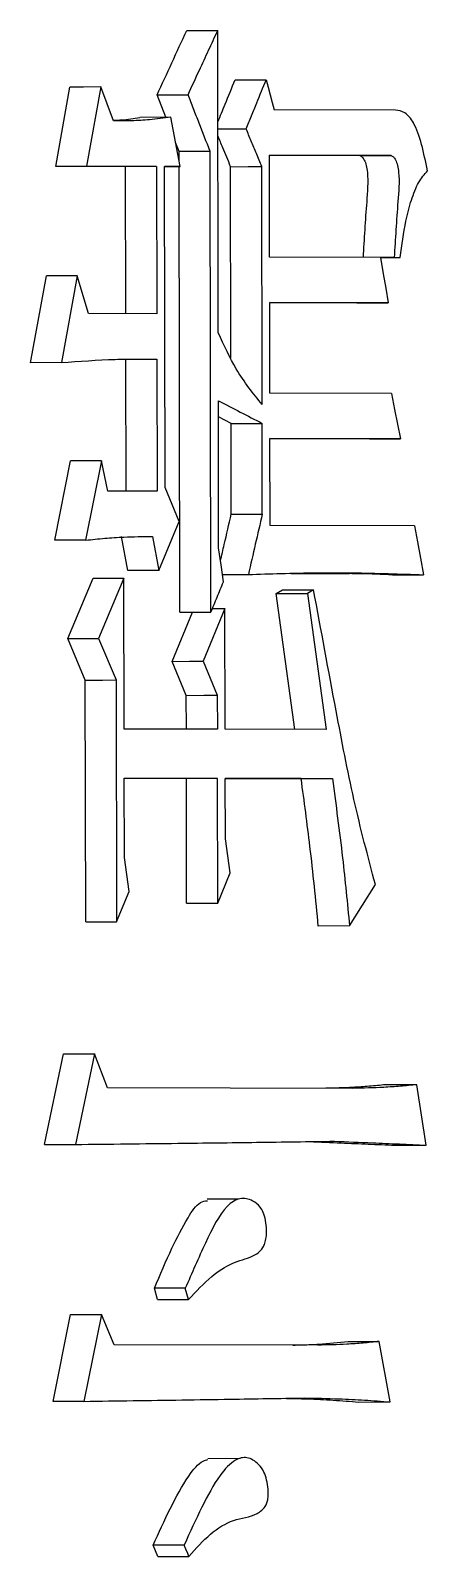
# Model space of a CAD drawing. Header units: millimetres. Extents: x 2320 to 4000, y 933 to 2121.
# Drawn here: x 2933 to 2934.138, y 1098.233 to 1102.603 of the extents above; entities that cross this region are included whole.
import ezdxf

# ---------------------------------------------------------------- set-up
doc = ezdxf.new("R2010")
doc.units = ezdxf.units.MM

msp = doc.modelspace()

# ---------------------------------------------------------------- linework, layer by layer
at = {"color": 7, "linetype": 'Continuous', "lineweight": 25}
for p, q in [((2933.5384, 1101.7377), (2933.537, 1102.6029)), ((2933.0729, 1102.2139), (2933.1136, 1102.441)), ((2933.202, 1102.4413), (2933.1612, 1102.2142)), ((2933.2387, 1102.3439), (2933.202, 1102.4413)), ((2933.363, 1102.419), (2933.4518, 1102.4192)), ((2933.3882, 1102.3543), (2933.363, 1102.419)), ((2933.4022, 1102.3544), (2933.3135, 1102.3541)), ((2933.4296, 1102.2137), (2933.4022, 1102.3544)), ((2934.0462, 1102.3748), (2933.6982, 1102.3755)), ((2933.5374, 1102.3213), (2933.6181, 1102.3215)), ((2933.4262, 1102.2566), (2933.4162, 1102.2824)), ((2933.5151, 1102.2568), (2933.4262, 1102.2566)), ((2933.4263, 1102.2306), (2933.4262, 1102.2566)), ((2933.5173, 1100.9371), (2933.5151, 1102.2568)), ((2934.0334, 1102.245), (2933.6851, 1102.2457)), ((2933.6856, 1101.9536), (2933.6851, 1102.2457)), ((2933.9438, 1102.2448), (2933.6851, 1102.2453)), ((2933.1612, 1102.2142), (2933.0729, 1102.2139)), ((2933.2731, 1102.2136), (2933.0729, 1102.2139)), ((2933.1612, 1102.2142), (2933.3617, 1102.2138)), ((2933.3617, 1102.2138), (2933.2731, 1102.2136)), ((2933.2738, 1101.7917), (2933.2731, 1102.2136)), ((2933.3617, 1102.2138), (2933.3624, 1101.792)), ((2933.3844, 1102.2138), (2933.4296, 1102.2137)), ((2933.3859, 1101.2943), (2933.3844, 1102.2138)), ((2933.4296, 1102.2137), (2933.3844, 1102.2136)), ((2933.4285, 1100.9369), (2933.4263, 1102.2137)), ((2933.5748, 1101.6646), (2933.5738, 1102.213)), ((2933.664, 1101.5318), (2933.6629, 1102.2133)), ((2934.0033, 1101.953), (2933.6856, 1101.9536)), ((2934.0426, 1101.9529), (2934.0033, 1101.9528)), ((2934.0033, 1101.9527), (2934.06, 1101.9529)), ((2934.0426, 1101.9529), (2934.06, 1101.9529)), ((2933.0005, 1101.6516), (2933.0459, 1101.9003)), ((2933.1343, 1101.9005), (2933.0888, 1101.6518)), ((2933.1665, 1101.7923), (2933.1343, 1101.9005)), ((2933.3624, 1101.792), (2933.1665, 1101.7923)), ((2934.0253, 1101.8232), (2933.6858, 1101.8238)), ((2933.6862, 1101.5642), (2933.6858, 1101.8238)), ((2933.9358, 1101.8229), (2933.6858, 1101.8234)), ((2933.9358, 1101.8229), (2934.0253, 1101.8232)), ((2933.0888, 1101.6518), (2933.0005, 1101.6516)), ((2933.2746, 1101.2833), (2933.274, 1101.6619)), ((2933.3626, 1101.6621), (2933.3633, 1101.2835)), ((2934.0345, 1101.5635), (2933.6862, 1101.5642)), ((2933.5395, 1101.121), (2933.5388, 1101.5428)), ((2933.5751, 1101.4775), (2933.5388, 1101.4964)), ((2933.5751, 1101.4775), (2933.6641, 1101.4777)), ((2933.5755, 1101.2178), (2933.5751, 1101.4775)), ((2933.6646, 1101.2181), (2933.6641, 1101.4777)), ((2934.0609, 1101.4337), (2933.6865, 1101.4344)), ((2933.6869, 1101.1856), (2933.6865, 1101.4344)), ((2933.9713, 1101.4334), (2933.6865, 1101.434)), ((2933.9713, 1101.4334), (2934.0609, 1101.4337)), ((2933.0701, 1101.143), (2933.1154, 1101.3701)), ((2933.2038, 1101.3704), (2933.1585, 1101.1433)), ((2933.2223, 1101.2838), (2933.2038, 1101.3704)), ((2933.3633, 1101.2835), (2933.2223, 1101.2838)), ((2933.4268, 1101.1969), (2933.3859, 1101.2943)), ((2933.5755, 1101.2178), (2933.6646, 1101.2181)), ((2933.3682, 1101.0564), (2933.4268, 1101.1969)), ((2934.1005, 1101.1848), (2933.6869, 1101.1856)), ((2933.1585, 1101.1433), (2933.0701, 1101.143)), ((2933.2795, 1101.0561), (2933.2613, 1101.1535)), ((2933.3499, 1101.1538), (2933.3682, 1101.0564)), ((2933.5501, 1101.0449), (2933.6247, 1101.0451)), ((2933.7459, 1101.0482), (2933.9143, 1101.0479)), ((2934.0372, 1101.0439), (2934.1268, 1101.0441)), ((2933.1071, 1100.8617), (2933.1798, 1101.0347)), ((2933.2683, 1101.0349), (2933.1955, 1100.862)), ((2933.269, 1100.6022), (2933.2683, 1101.0349)), ((2933.7045, 1100.9904), (2933.7222, 1101.0012)), ((2933.7222, 1101.0012), (2933.8114, 1101.0015)), ((2933.8114, 1101.0015), (2933.7937, 1100.9907)), ((2933.7045, 1100.9904), (2933.7937, 1100.9907)), ((2933.7582, 1100.6009), (2933.7045, 1100.9904)), ((2933.7937, 1100.9907), (2933.8474, 1100.6012)), ((2933.4062, 1100.7963), (2933.4644, 1100.937)), ((2933.4285, 1100.9369), (2933.5173, 1100.9371)), ((2933.5577, 1100.9478), (2933.4951, 1100.7965)), ((2933.5217, 1100.9478), (2933.5577, 1100.9478)), ((2933.5583, 1100.6017), (2933.5577, 1100.9478)), ((2933.1575, 1100.7427), (2933.1071, 1100.8617)), ((2933.1955, 1100.862), (2933.246, 1100.7429)), ((2933.4468, 1100.6989), (2933.4062, 1100.7963)), ((2933.4951, 1100.7965), (2933.5357, 1100.6991)), ((2933.1587, 1100.0503), (2933.1575, 1100.7427)), ((2933.246, 1100.7429), (2933.2471, 1100.0506)), ((2933.447, 1100.6015), (2933.4468, 1100.6989)), ((2933.5357, 1100.6991), (2933.5358, 1100.6017)), ((2933.5358, 1100.6017), (2933.269, 1100.6022)), ((2933.8474, 1100.6012), (2933.5583, 1100.6017)), ((2933.2692, 1100.4616), (2933.5361, 1100.4611)), ((2933.2696, 1100.2344), (2933.2692, 1100.4616)), ((2933.4472, 1100.4609), (2933.2692, 1100.4612)), ((2933.5361, 1100.4611), (2933.4472, 1100.4609)), ((2933.4478, 1100.1039), (2933.4472, 1100.4609)), ((2933.5367, 1100.1041), (2933.5361, 1100.4611)), ((2933.5585, 1100.4611), (2933.8653, 1100.4605)), ((2933.5588, 1100.288), (2933.5585, 1100.4611)), ((2933.776, 1100.4603), (2933.5585, 1100.4607)), ((2933.776, 1100.4603), (2933.8653, 1100.4605)), ((2933.5367, 1100.1041), (2933.5724, 1100.1906)), ((2933.2471, 1100.0506), (2933.2835, 1100.1371)), ((2933.9144, 1100.0385), (2933.9886, 1100.157)), ((2933.4478, 1100.1039), (2933.5367, 1100.1041)), ((2933.1587, 1100.0503), (2933.2471, 1100.0506)), ((2933.9144, 1100.0385), (2933.8251, 1100.0383)), ((2933.0409, 1099.4123), (2933.0954, 1099.6719)), ((2933.1838, 1099.6721), (2933.1293, 1099.4126)), ((2933.2206, 1099.5747), (2933.1838, 1099.6721)), ((2933.924, 1099.5734), (2933.2206, 1099.5747)), ((2934.1075, 1099.5838), (2934.0179, 1099.5836)), ((2934.1339, 1099.4107), (2934.1075, 1099.5838)), ((2934.0442, 1099.4105), (2934.1339, 1099.4107)), ((2933.5963, 1099.2562), (2933.5063, 1099.2559)), ((2933.444, 1099.001), (2933.3553, 1099.0007)), ((2933.3643, 1098.9683), (2933.3553, 1099.0007)), ((2933.4531, 1098.9685), (2933.444, 1099.001)), ((2933.3643, 1098.9683), (2933.4531, 1098.9685)), ((2933.0651, 1098.6767), (2933.1149, 1098.9254)), ((2933.2034, 1098.9257), (2933.1534, 1098.677)), ((2933.2401, 1098.8391), (2933.2034, 1098.9257)), ((2933.8239, 1098.838), (2933.2401, 1098.8391)), ((2934.0306, 1098.6753), (2933.9998, 1098.8485)), ((2933.1534, 1098.677), (2933.0651, 1098.6767)), ((2933.9411, 1098.6751), (2934.0306, 1098.6753)), ((2933.5982, 1098.513), (2933.5082, 1098.5127)), ((2933.4407, 1098.2654), (2933.352, 1098.2651)), ((2933.3656, 1098.2327), (2933.352, 1098.2651))]:
    msp.add_line(p, q, dxfattribs=at)
at = {"color": 7, "linetype": 'Continuous', "lineweight": 25, "flags": 128}
for points in [[(2933.4481, 1102.6027), (2933.4979, 1102.6028), (2933.537, 1102.6029)], [(2933.202, 1102.4413), (2933.1525, 1102.4411), (2933.1136, 1102.441)], [(2933.5868, 1102.4618), (2933.6366, 1102.4619), (2933.6758, 1102.462)], [(2933.6758, 1102.462), (2933.6814, 1102.4404), (2933.687, 1102.4188), (2933.6926, 1102.3971), (2933.6982, 1102.3755)], [(2933.9438, 1102.2448), (2933.9886, 1102.2449), (2934.0334, 1102.245)], [(2933.5738, 1102.213), (2933.6237, 1102.2132), (2933.6629, 1102.2133)], [(2934.0033, 1101.953), (2934.0112, 1101.9062), (2934.0183, 1101.8647), (2934.0253, 1101.8232)], [(2933.1343, 1101.9005), (2933.0848, 1101.9004), (2933.0459, 1101.9003)], [(2934.0345, 1101.5635), (2934.0438, 1101.518), (2934.0523, 1101.4758), (2934.0609, 1101.4337)], [(2933.2038, 1101.3704), (2933.1543, 1101.3702), (2933.1154, 1101.3701)], [(2934.1005, 1101.1848), (2934.1091, 1101.1386), (2934.118, 1101.0914), (2934.1268, 1101.0441)], [(2933.5531, 1101.0236), (2933.5463, 1101.0723), (2933.5395, 1101.121)], [(2933.3682, 1101.0564), (2933.3185, 1101.0562), (2933.2795, 1101.0561)], [(2933.1798, 1101.0347), (2933.2293, 1101.0348), (2933.2683, 1101.0349)], [(2933.1071, 1100.8617), (2933.1566, 1100.8619), (2933.1955, 1100.862)], [(2933.4062, 1100.7963), (2933.456, 1100.7964), (2933.4951, 1100.7965)], [(2933.1575, 1100.7427), (2933.207, 1100.7428), (2933.246, 1100.7429)], [(2933.4468, 1100.6989), (2933.4966, 1100.699), (2933.5357, 1100.6991)], [(2933.5724, 1100.1906), (2933.5656, 1100.2393), (2933.5588, 1100.288)], [(2933.2835, 1100.1371), (2933.2765, 1100.1857), (2933.2696, 1100.2344)], [(2933.0954, 1099.6719), (2933.1449, 1099.672), (2933.1838, 1099.6721)], [(2933.0409, 1099.4123), (2933.0904, 1099.4125), (2933.1293, 1099.4126)], [(2933.1149, 1098.9254), (2933.1645, 1098.9256), (2933.2034, 1098.9257)], [(2933.9103, 1098.8482), (2933.9604, 1098.8484), (2933.9998, 1098.8485)], [(2933.4543, 1098.2329), (2933.4509, 1098.241), (2933.4458, 1098.2532), (2933.4407, 1098.2654)], [(2933.3656, 1098.2327), (2933.4044, 1098.2328), (2933.4294, 1098.2329), (2933.4543, 1098.2329)]]:
    msp.add_lwpolyline(points, dxfattribs=at)
at = {"color": 7, "linetype": 'Continuous', "lineweight": 25}
for points, knots in [([(2933.363, 1102.419), (2933.3772, 1102.4496), (2933.4056, 1102.5108), (2933.4339, 1102.5721), (2933.4481, 1102.6027)], [0, 0, 0, 0, 0.5, 1, 1, 1, 1]), ([(2933.4518, 1102.4192), (2933.4627, 1102.4426), (2933.4823, 1102.4849), (2933.5107, 1102.5462), (2933.5282, 1102.584), (2933.537, 1102.6029)], [0, 0, 0, 0, 0.382288, 0.691144, 1, 1, 1, 1]), ([(2933.5374, 1102.3415), (2933.5443, 1102.3582), (2933.5607, 1102.3983), (2933.5772, 1102.4384), (2933.5868, 1102.4618)], [0, 0, 0, 0, 0.415806, 1, 1, 1, 1]), ([(2933.6181, 1102.3215), (2933.6231, 1102.3339), (2933.6333, 1102.3586), (2933.6526, 1102.4054), (2933.6667, 1102.4399), (2933.6758, 1102.462)], [0, 0, 0, 0, 0.263606, 0.527213, 1, 1, 1, 1]), ([(2933.5151, 1102.2568), (2933.5046, 1102.2839), (2933.4887, 1102.3245), (2933.4676, 1102.3786), (2933.4571, 1102.4057), (2933.4518, 1102.4192)], [0, 0, 0, 0, 0.5, 0.75, 1, 1, 1, 1]), ([(2933.238, 1102.3459), (2933.246, 1102.3462), (2933.2713, 1102.347), (2933.2964, 1102.3512), (2933.3135, 1102.3541)], [0, 0, 0, 0, 0.318495, 1, 1, 1, 1]), ([(2933.4022, 1102.3544), (2933.3821, 1102.3518), (2933.3449, 1102.3472), (2933.2904, 1102.3438), (2933.2559, 1102.3438), (2933.2387, 1102.3439)], [0, 0, 0, 0, 0.370983, 0.685388, 1, 1, 1, 1]), ([(2934.1379, 1102.2015), (2934.1272, 1102.253), (2934.1125, 1102.3238), (2934.0736, 1102.3714), (2934.0553, 1102.3737), (2934.0462, 1102.3748)], [0, 0, 0, 0, 0.572838, 0.788051, 1, 1, 1, 1]), ([(2933.6629, 1102.2133), (2933.6578, 1102.2256), (2933.6477, 1102.2499), (2933.6328, 1102.2859), (2933.623, 1102.3097), (2933.6181, 1102.3215)], [0, 0, 0, 0, 0.342692, 0.671346, 1, 1, 1, 1]), ([(2933.5738, 1102.213), (2933.5664, 1102.2311), (2933.5543, 1102.2604), (2933.5421, 1102.2897), (2933.5375, 1102.301)], [0, 0, 0, 0, 0.615249, 1, 1, 1, 1]), ([(2933.9438, 1102.2448), (2933.9462, 1102.2436), (2933.9509, 1102.2413), (2933.9576, 1102.232), (2933.963, 1102.2165), (2933.9688, 1102.1762), (2933.9611, 1102.086), (2933.9562, 1102.0056), (2933.9531, 1101.9527)], [0, 0, 0, 0, 0.049836, 0.10093, 0.163898, 0.229337, 0.492511, 1, 1, 1, 1]), ([(2934.0334, 1102.245), (2934.0357, 1102.2439), (2934.0404, 1102.2415), (2934.0472, 1102.2322), (2934.0525, 1102.2167), (2934.0584, 1102.1765), (2934.0506, 1102.0862), (2934.0458, 1102.0058), (2934.0426, 1101.9529)], [0, 0, 0, 0, 0.049888, 0.101022, 0.164011, 0.229448, 0.49258, 1, 1, 1, 1]), ([(2934.06, 1101.9529), (2934.0646, 1101.9882), (2934.0721, 1102.0461), (2934.0908, 1102.1179), (2934.1112, 1102.1701), (2934.1291, 1102.1912), (2934.1379, 1102.2015)], [0, 0, 0, 0, 0.34869, 0.570906, 0.788288, 1, 1, 1, 1]), ([(2933.664, 1101.5318), (2933.6385, 1101.5633), (2933.5925, 1101.62), (2933.5551, 1101.7015), (2933.5384, 1101.7377)], [0, 0, 0, 0, 0.5562608, 1, 1, 1, 1]), ([(2933.0888, 1101.6518), (2933.1404, 1101.6557), (2933.2121, 1101.6611), (2933.3032, 1101.6622), (2933.3428, 1101.6622), (2933.3626, 1101.6621)], [0, 0, 0, 0, 0.5632267, 0.7816065, 1, 1, 1, 1]), ([(2933.5388, 1101.5428), (2933.5597, 1101.532), (2933.6016, 1101.5103), (2933.6433, 1101.4886), (2933.6641, 1101.4777)], [0, 0, 0, 0, 0.5, 1, 1, 1, 1]), ([(2933.5447, 1101.0838), (2933.5483, 1101.0996), (2933.5586, 1101.1443), (2933.5689, 1101.189), (2933.5755, 1101.2178)], [0, 0, 0, 0, 0.354788, 1, 1, 1, 1]), ([(2933.6646, 1101.2181), (2933.6579, 1101.1892), (2933.6446, 1101.1316), (2933.6313, 1101.0739), (2933.6247, 1101.0451)], [0, 0, 0, 0, 0.5, 1, 1, 1, 1]), ([(2933.1585, 1101.1433), (2933.1767, 1101.1451), (2933.2132, 1101.1489), (2933.277, 1101.1535), (2933.3225, 1101.1537), (2933.3499, 1101.1538)], [0, 0, 0, 0, 0.284728, 0.569466, 1, 1, 1, 1]), ([(2933.6247, 1101.0451), (2933.6558, 1101.0461), (2933.7561, 1101.0493), (2933.9241, 1101.0515), (2934.0592, 1101.0466), (2934.1268, 1101.0441)], [0, 0, 0, 0, 0.183884, 0.591879, 1, 1, 1, 1]), ([(2934.0372, 1101.0439), (2934.0065, 1101.0451), (2933.9654, 1101.0469), (2933.9237, 1101.0473), (2933.9131, 1101.0474)], [0, 0, 0, 0, 0.744579, 1, 1, 1, 1]), ([(2933.5173, 1100.9371), (2933.5233, 1100.9515), (2933.5352, 1100.9803), (2933.5471, 1101.0092), (2933.5531, 1101.0236)], [0, 0, 0, 0, 0.5, 1, 1, 1, 1]), ([(2933.9886, 1100.157), (2933.9672, 1100.2373), (2933.9248, 1100.3974), (2933.8704, 1100.6844), (2933.8329, 1100.8857), (2933.8114, 1101.0015)], [0, 0, 0, 0, 0.299814, 0.597246, 1, 1, 1, 1]), ([(2933.8251, 1100.0383), (2933.8176, 1100.1146), (2933.807, 1100.2237), (2933.7889, 1100.3634), (2933.7803, 1100.428), (2933.776, 1100.4603)], [0, 0, 0, 0, 0.536902, 0.768434, 1, 1, 1, 1]), ([(2933.8653, 1100.4605), (2933.8704, 1100.4228), (2933.8806, 1100.3473), (2933.8982, 1100.2073), (2933.9082, 1100.1036), (2933.9144, 1100.0385)], [0, 0, 0, 0, 0.270954, 0.541932, 1, 1, 1, 1]), ([(2934.0179, 1099.5836), (2934.0023, 1099.5821), (2933.9711, 1099.5791), (2933.914, 1099.575), (2933.8723, 1099.5741), (2933.8464, 1099.5735)], [0, 0, 0, 0, 0.274056, 0.548116, 1, 1, 1, 1]), ([(2934.1075, 1099.5838), (2934.0918, 1099.5823), (2934.0603, 1099.5793), (2933.9992, 1099.5749), (2933.9536, 1099.574), (2933.924, 1099.5734)], [0, 0, 0, 0, 0.258832, 0.517669, 1, 1, 1, 1]), ([(2933.1293, 1099.4126), (2933.2274, 1099.4138), (2933.4021, 1099.4159), (2933.6112, 1099.4183), (2933.7604, 1099.4205), (2933.8344, 1099.4215), (2933.8715, 1099.422)], [0, 0, 0, 0, 0.390303, 0.695145, 0.847572, 1, 1, 1, 1]), ([(2933.8, 1099.421), (2933.8303, 1099.4197), (2933.8864, 1099.4173), (2933.9678, 1099.4138), (2934.0188, 1099.4116), (2934.0442, 1099.4105)], [0, 0, 0, 0, 0.370437, 0.685218, 1, 1, 1, 1]), ([(2933.8715, 1099.422), (2933.9077, 1099.4205), (2933.9699, 1099.4178), (2934.0573, 1099.414), (2934.1083, 1099.4118), (2934.1339, 1099.4107)], [0, 0, 0, 0, 0.412441, 0.70622, 1, 1, 1, 1]), ([(2933.3553, 1099.0007), (2933.3718, 1099.0398), (2933.4024, 1099.1115), (2933.4455, 1099.1945), (2933.48, 1099.2477), (2933.5003, 1099.2507), (2933.5071, 1099.2516)], [0, 0, 0, 0, 0.374489, 0.688849, 0.896962, 1, 1, 1, 1]), ([(2933.4531, 1098.9685), (2933.475, 1098.9917), (2933.5152, 1099.0344), (2933.5777, 1099.0763), (2933.6277, 1099.0862), (2933.6605, 1099.1059), (2933.6725, 1099.1291), (2933.6763, 1099.1472), (2933.6772, 1099.17), (2933.6746, 1099.1955), (2933.6679, 1099.2185), (2933.6554, 1099.2387), (2933.6327, 1099.2553), (2933.5999, 1099.2626), (2933.5496, 1099.23), (2933.4998, 1099.1291), (2933.4629, 1099.0443), (2933.444, 1099.001)], [0, 0, 0, 0, 0.133288, 0.244453, 0.355406, 0.411337, 0.426567, 0.441924, 0.46024, 0.483233, 0.506284, 0.526764, 0.567645, 0.636153, 0.704868, 0.849066, 1, 1, 1, 1]), ([(2933.7518, 1098.8381), (2933.7615, 1098.8383), (2933.7866, 1098.8387), (2933.8395, 1098.8413), (2933.8826, 1098.8455), (2933.9103, 1098.8482)], [0, 0, 0, 0, 0.182863, 0.473128, 1, 1, 1, 1]), ([(2933.9998, 1098.8485), (2933.9843, 1098.8469), (2933.9535, 1098.8437), (2933.8949, 1098.8394), (2933.8516, 1098.8385), (2933.8239, 1098.838)], [0, 0, 0, 0, 0.264401, 0.528809, 1, 1, 1, 1]), ([(2933.1534, 1098.677), (2933.2474, 1098.6783), (2933.3882, 1098.6804), (2933.5625, 1098.683), (2933.6791, 1098.6849), (2933.7493, 1098.6861), (2933.7843, 1098.6866)], [0, 0, 0, 0, 0.440829, 0.661242, 0.83062, 1, 1, 1, 1]), ([(2933.7255, 1098.6857), (2933.7484, 1098.6852), (2933.7961, 1098.6844), (2933.8679, 1098.6806), (2933.9167, 1098.6769), (2933.9411, 1098.6751)], [0, 0, 0, 0, 0.317124, 0.658545, 1, 1, 1, 1]), ([(2933.7843, 1098.6866), (2933.8177, 1098.686), (2933.8757, 1098.685), (2933.9577, 1098.6809), (2934.0063, 1098.6772), (2934.0306, 1098.6753)], [0, 0, 0, 0, 0.404483, 0.702227, 1, 1, 1, 1]), ([(2933.352, 1098.2651), (2933.3679, 1098.3006), (2933.3999, 1098.3717), (2933.4464, 1098.456), (2933.4845, 1098.5043), (2933.5043, 1098.5089), (2933.5089, 1098.51)], [0, 0, 0, 0, 0.346905, 0.695983, 0.929834, 1, 1, 1, 1]), ([(2933.4543, 1098.2329), (2933.4746, 1098.2555), (2933.5154, 1098.3009), (2933.5818, 1098.3419), (2933.6326, 1098.3445), (2933.6633, 1098.3642), (2933.674, 1098.3758), (2933.6799, 1098.3916), (2933.6821, 1098.4074), (2933.6817, 1098.4284), (2933.6776, 1098.4526), (2933.6686, 1098.4782), (2933.6496, 1098.5032), (2933.6213, 1098.5202), (2933.5821, 1098.5102), (2933.5371, 1098.4614), (2933.4899, 1098.3733), (2933.4572, 1098.3028), (2933.4407, 1098.2654), (2933.4407, 1098.2654)], [0, 0, 0, 0, 0.122964, 0.247033, 0.370506, 0.395962, 0.421667, 0.433716, 0.445798, 0.461982, 0.485012, 0.508549, 0.540715, 0.603685, 0.664286, 0.751117, 0.871604, 0.999877, 1, 1, 1, 1])]:
    msp.add_open_spline(points, degree=3, knots=knots, dxfattribs=at)

doc.saveas('drawing.dxf')
